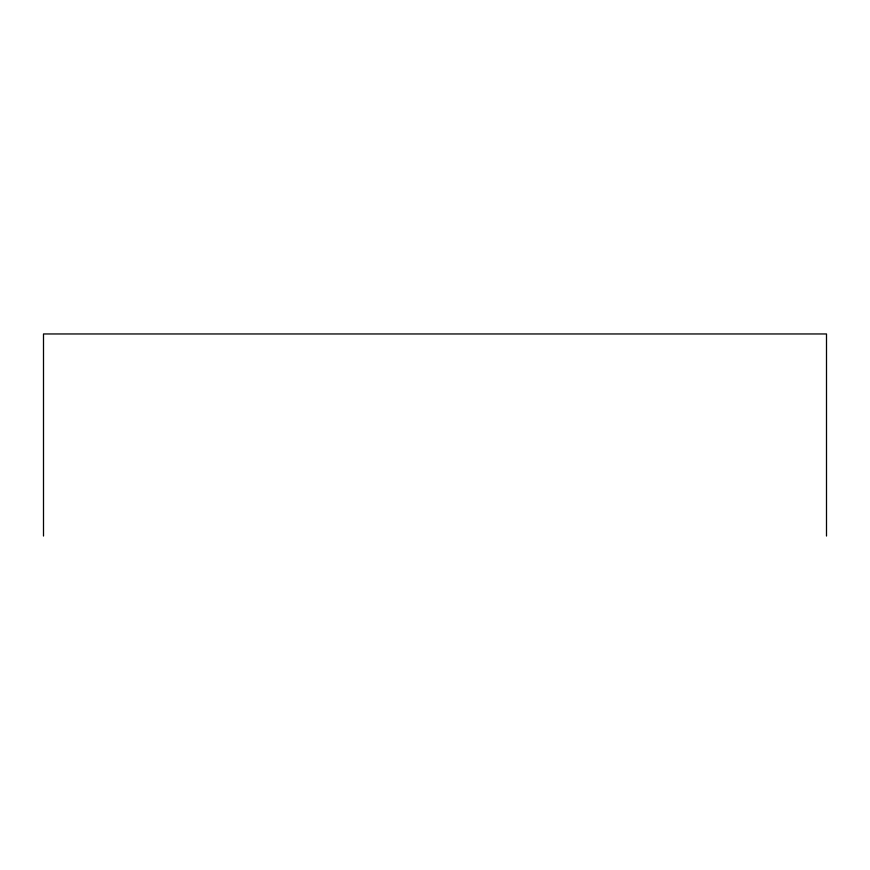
<?xml version="1.0" encoding="UTF-8"?>
<svg xmlns="http://www.w3.org/2000/svg" width="870" height="870" viewBox="0 0 870 870"><rect width="100%" height="100%" fill="white"/><g stroke="black" fill="none" stroke-linecap="round" stroke-linejoin="round"><path stroke-width="1.3" d="M826.5 536.04L826.5 333.96L43.5 333.96L43.5 536.04"/></g></svg>
